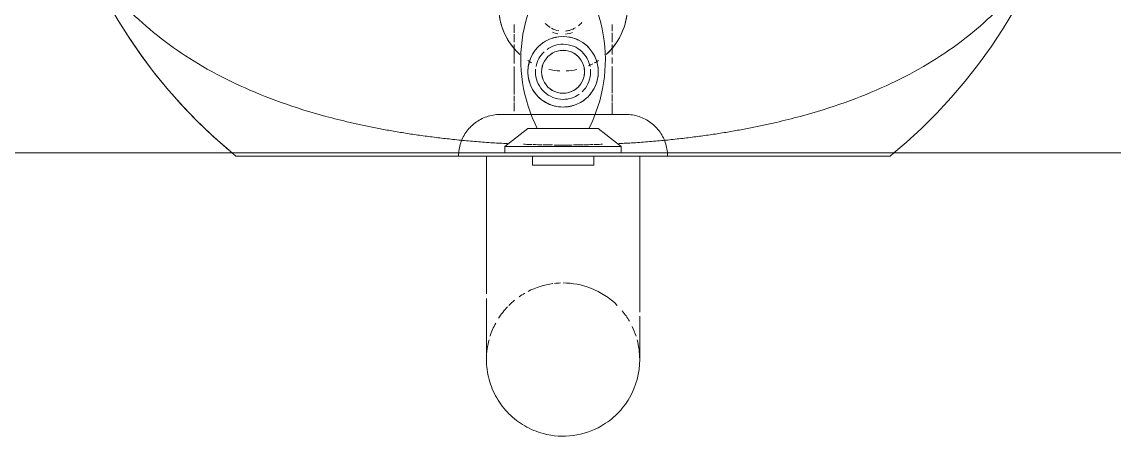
# Model space of a CAD drawing. Header units: millimetres. Extents: x -4000 to 187956, y -58990 to 162485.
# Drawn here: x 8082.4 to 8438.9, y 139007.3 to 139142.5 of the extents above; entities that cross this region are included whole.
import ezdxf

# ---------------------------------------------------------------- set-up
doc = ezdxf.new("R2010")
doc.units = ezdxf.units.MM
doc.layers.add('A-WALL', color=113, linetype='Continuous', lineweight=13)
doc.layers.add('P-SANR-FIXT', color=6, linetype='Continuous', lineweight=9)

# ---------------------------------------------------------------- blocks, each defined once
blk = doc.blocks.new('C307 - C307-V918-FFS - TANG 1')
at = {"layer": 'P-SANR-FIXT', "color": 252}
for p, q in [((-25, 23.85), (-25, 0)), ((25, 0), (25, 23.85)), ((-10, 2.97), (-10, 0)), ((-7.07, 2.97), (-10, 2.97)), ((10, 2.97), (-10, 2.97)), ((10, 2.97), (7.07, 2.97)), ((10, 0), (10, 2.97)), ((-106.75, 0), (-107.93, -1.01)), ((-106.75, 0), (-107.93, -1.01)), ((0, 0), (-18.98, 0)), ((-18.98, -3.15), (-13.42, -3.15)), ((18.98, 0), (0, 0)), ((13.42, -3.15), (15.58, -3.15)), ((15.78, -3.15), (18.98, -3.15)), ((107.96, -1.01), (106.75, 0)), ((107.95, -1.01), (106.75, 0)), ((-9.96, -9), (-8.13, -9)), ((-7.28, -9), (-5.96, -9)), ((-5.52, -9), (-2.95, -9)), ((-2.19, -9), (0, -9)), ((0, -9), (2.19, -9)), ((2.95, -9), (5.52, -9)), ((5.96, -9), (7.28, -9)), ((8.13, -9), (9.96, -9))]:
    blk.add_line(p, q, dxfattribs=at)
at = {"layer": 'P-SANR-FIXT', "color": 253}
for p, q in [((7.07, 2.97), (-7.07, 2.97)), ((-7.63, 0), (-13.42, 0)), ((-13.42, -3.15), (-4.7, -3.15)), ((-10, 0), (-7.07, 0)), ((-10, 0), (-7.07, 0)), ((-6.74, 0), (-3.38, 0)), ((-3.7, -3.15), (0, -3.15)), ((-2.59, 0), (4.31, 0)), ((0, -3.15), (13.42, -3.15)), ((5, 0), (8.58, 0)), ((7.07, 0), (8.58, 0)), ((13.42, 0), (7.63, 0)), ((8.66, 0), (10, 0)), ((8.66, 0), (10, 0)), ((-7.97, -9), (-6.26, -9)), ((-7.28, -9), (-5.96, -9)), ((-5.75, -9), (-2.98, -9)), ((-5.52, -9), (-2.95, -9)), ((-2.2, -9), (0, -9)), ((-2.19, -9), (0, -9)), ((0, -9), (2.19, -9)), ((0, -9), (2.2, -9)), ((2.95, -9), (5.52, -9)), ((2.98, -9), (5.75, -9)), ((5.96, -9), (7.28, -9)), ((6.26, -9), (7.97, -9)), ((-20.5, -13.58), (-20.75, -13.58)), ((-15.98, -13.58), (-15.98, -17.53)), ((-13.15, -13.58), (-15.98, -13.58)), ((-9.53, -13.58), (-11.3, -13.58)), ((11.3, -13.58), (9.73, -13.58)), ((15.98, -13.58), (13.15, -13.58)), ((20.65, -13.58), (20.5, -13.58)), ((15.98, -17.53), (15.98, -14.62)), ((-15.98, -17.83), (-15.98, -20.1)), ((-15.98, -20.5), (-15.98, -29.19)), ((15.98, -19.62), (15.98, -17.83)), ((15.98, -29.19), (15.98, -20.1)), ((-15.98, -30.2), (-15.98, -32.17)), ((15.98, -32.17), (15.98, -30.2)), ((-15.98, -33.13), (-15.98, -36.42)), ((15.98, -36.42), (15.98, -32.2))]:
    blk.add_line(p, q, dxfattribs=at)
at = {"layer": 'P-SANR-FIXT', "color": 254}
for p, q in [((-34.09, -0.15), (-34.09, 0)), ((-29.52, 0), (-34.09, 0)), ((-29.52, 0), (-34.09, 0)), ((-25.78, 0), (-29.34, 0)), ((-21.41, 0), (-29.34, 0)), ((-25, 0), (-24.15, 0)), ((-23.46, 0), (-21.65, 0)), ((-21.65, 0), (-20.87, 0)), ((-13.66, 0), (-21.16, 0)), ((-20.66, 0), (-17.68, 0)), ((-17.1, 0), (-13.49, 0)), ((-10.57, 0), (-13.66, 0)), ((-7.35, 0), (-10.37, 0)), ((-3.7, 0), (-7.26, 0)), ((-6.74, 0), (-3.38, 0)), ((0, 0), (-2.86, 0)), ((-2.59, 0), (4.31, 0)), ((4.7, 0), (0, 0)), ((5, 0), (7.07, 0)), ((7.63, 0), (5.47, 0)), ((8.82, 0), (7.35, 0)), ((13.66, 0), (8.86, 0)), ((13.49, 0), (14.8, 0)), ((14.85, 0), (13.66, 0)), ((17.04, 0), (15.52, 0)), ((15.52, 0), (17.1, 0)), ((29.34, 0), (17.04, 0)), ((17.68, 0), (20.66, 0)), ((21.65, 0), (23.46, 0)), ((24.15, 0), (25, 0)), ((29.34, 0), (25.78, 0)), ((34.09, 0), (29.52, 0)), ((34.09, 0), (29.52, 0)), ((33.7, -3.23), (33.56, -3.75)), ((-32.96, -5.42), (-33.17, -4.92)), ((33.22, -4.79), (33.02, -5.29)), ((-23.73, -13.2), (-24.26, -13.06)), ((-20.75, -13.58), (-21.05, -13.57)), ((-13.28, -13.58), (-15.98, -13.58)), ((-9.53, -13.58), (-11.3, -13.58)), ((-9.66, -13.58), (-8.93, -13.58)), ((-8.73, -13.58), (-9.47, -13.58)), ((-8.93, -13.58), (-8.19, -13.58)), ((-7.22, -13.58), (-7.98, -13.58)), ((-6.45, -13.58), (-7.22, -13.58)), ((-6.66, -13.58), (-5.88, -13.58)), ((-5.67, -13.58), (-6.45, -13.58)), ((-3.22, -13.58), (-5.9, -13.58)), ((-5.88, -13.58), (-5.09, -13.58)), ((-4.87, -13.58), (-5.67, -13.58)), ((-4.07, -13.58), (-4.87, -13.58)), ((-3.22, -13.58), (-4.63, -13.58)), ((-3.27, -13.58), (-4.07, -13.58)), ((-2.67, -13.58), (-1.86, -13.58)), ((-1.64, -13.58), (-2.45, -13.58)), ((-1.09, -13.58), (-2.43, -13.58)), ((-1.09, -13.58), (-2.43, -13.58)), ((-0.82, -13.58), (-1.64, -13.58)), ((0, -13.58), (-0.82, -13.58)), ((0.22, -13.58), (0, -13.58)), ((0, -13.58), (0.82, -13.58)), ((1.4, -13.58), (0, -13.58)), ((1.4, -13.58), (0, -13.58)), ((1.04, -13.58), (0.22, -13.58)), ((0.82, -13.58), (1.64, -13.58)), ((1.86, -13.58), (1.04, -13.58)), ((1.64, -13.58), (2.45, -13.58)), ((3.48, -13.58), (2.67, -13.58)), ((4.29, -13.58), (3.48, -13.58)), ((5.88, -13.58), (5.09, -13.58)), ((6.66, -13.58), (5.88, -13.58)), ((7.43, -13.58), (6.66, -13.58)), ((8.19, -13.58), (7.43, -13.58)), ((7.98, -13.58), (8.73, -13.58)), ((8.93, -13.58), (8.19, -13.58)), ((8.73, -13.58), (9.47, -13.58)), ((9.66, -13.58), (8.93, -13.58)), ((11.3, -13.58), (9.73, -13.58)), ((11.76, -13.58), (11.08, -13.58)), ((12.42, -13.58), (11.76, -13.58)), ((13.06, -13.58), (12.42, -13.58)), ((14.76, -13.58), (13.28, -13.58)), ((15.98, -13.58), (15.67, -13.58)), ((21.19, -13.57), (20.65, -13.58)), ((22.81, -13.39), (22.28, -13.47)), ((-15.98, -37.17), (-15.98, -40.17)), ((15.98, -39.83), (15.98, -37.17)), ((-15.98, -40.8), (-15.98, -42.91)), ((15.98, -42.91), (15.98, -40.17))]:
    blk.add_line(p, q, dxfattribs=at)
at = {"layer": 'P-SANR-FIXT', "color": 90}
for p, q in [((-25, 0), (-24.15, 0)), ((-22.4, 0), (-24.1, 0)), ((-23.46, 0), (-21.65, 0)), ((-21.65, 0), (-20.87, 0)), ((-17.82, 0), (-21.16, 0)), ((-20.66, 0), (-17.68, 0)), ((-17.1, 0), (-13.49, 0)), ((-13.66, 0), (-17.04, 0)), ((-10.57, 0), (-12.05, 0)), ((-11.8, 0), (-10.34, 0)), ((-11.8, 0), (-10.34, 0)), ((-7.35, 0), (-10.37, 0)), ((-10.14, 0), (-7.1, 0)), ((-10.14, 0), (-7.1, 0)), ((-5.76, 0), (-6.98, 0)), ((-5.35, 0), (-6.73, 0)), ((-6.47, 0), (-5.15, 0)), ((-6.47, 0), (-5.15, 0)), ((-3.51, 0), (-5.22, 0)), ((-3.51, 0), (-5.22, 0)), ((-5.02, 0), (-3.38, 0)), ((-5.02, 0), (-3.38, 0)), ((0, 0), (-2.71, 0)), ((0, 0), (-2.71, 0)), ((-2.61, 0), (0, 0)), ((-2.61, 0), (0, 0)), ((4.47, 0), (0, 0)), ((4.47, 0), (0, 0)), ((0, 0), (4.31, 0)), ((0, 0), (4.31, 0)), ((5.15, 0), (6.47, 0)), ((5.15, 0), (6.47, 0)), ((6.73, 0), (5.35, 0)), ((7.35, 0), (5.35, 0)), ((7.1, 0), (8.59, 0)), ((7.1, 0), (8.59, 0)), ((8.82, 0), (7.35, 0)), ((8.63, 0), (12.5, 0)), ((8.63, 0), (12.5, 0)), ((12.77, 0), (8.86, 0)), ((13.49, 0), (14.8, 0)), ((14.85, 0), (13.66, 0)), ((17.04, 0), (15.52, 0)), ((15.52, 0), (17.1, 0)), ((17.68, 0), (20.66, 0)), ((21.16, 0), (17.82, 0)), ((21.65, 0), (23.46, 0)), ((24.1, 0), (22.4, 0)), ((24.15, 0), (25, 0)), ((-7.98, -13.58), (-8.73, -13.58)), ((-2.45, -13.58), (-3.27, -13.58)), ((2.67, -13.58), (1.86, -13.58)), ((5.09, -13.58), (4.29, -13.58))]:
    blk.add_line(p, q, dxfattribs=at)
at = {"layer": 'P-SANR-FIXT', "color": 250}
for p, q in [((-18.98, -1.01), (-18.98, -3.15)), ((-18.98, -3.15), (-11.5, -9)), ((-18.98, -3.15), (0, -3.15)), ((0, -3.15), (18.98, -3.15)), ((11.5, -9), (18.98, -3.15)), ((18.98, -3.15), (18.98, -1.01)), ((-11.5, -9), (0, -9)), ((0, -9), (11.5, -9))]:
    blk.add_line(p, q, dxfattribs=at)
at = {"layer": 'P-SANR-FIXT', "color": 252, "flags": 128}
for points in [[(-25, 66.4), (-25, 66.36), (-25, 66.26), (-25, 66.09), (-25, 65.86), (-25, 65.55), (-25, 65.18), (-25, 64.74), (-25, 64.24), (-25, 63.67), (-25, 63.04), (-25, 62.35), (-25, 61.59), (-25, 60.78), (-25, 59.9), (-25, 58.97), (-25, 57.98), (-25, 56.94), (-25, 55.84), (-25, 54.69), (-25, 53.5), (-25, 52.25)], [(25, 46.45), (25, 47.88), (25, 49.26), (25, 50.61), (25, 51.91), (25, 53.16), (25, 54.37), (25, 55.53), (25, 56.65), (25, 57.7), (25, 58.71), (25, 59.65), (25, 60.54), (25, 61.38), (25, 62.15), (25, 62.86), (25, 63.51), (25, 64.09), (25, 64.61), (25, 65.07), (25, 65.46), (25, 65.78), (25, 66.04), (25, 66.22), (25, 66.34), (25, 66.4), (25, 66.4)], [(-25, 50.96), (-25, 49.63), (-25, 48.25), (-25, 46.84), (-25, 45.39), (-25, 43.91), (-25, 42.39), (-25, 40.84), (-25, 39.27), (-25, 37.67), (-25, 36.05), (-25, 34.41), (-25, 32.76), (-25, 31.09), (-25, 29.4), (-25, 27.71), (-25, 26.01), (-25, 24.31), (-25, 23.85)], [(25, 23.85), (25, 25.56), (25, 27.25), (25, 28.95), (25, 30.63), (25, 32.31), (25, 33.97), (25, 35.61), (25, 37.24), (25, 38.84), (25, 40.42), (25, 41.98), (25, 43.5), (25, 44.99)]]:
    blk.add_lwpolyline(points, dxfattribs=at)
at = {"layer": 'P-SANR-FIXT', "color": 250, "flags": 128}
for points in [[(-107.93, -1.01), (-111.96, -4.44), (-117.02, -9.11), (-121.91, -14), (-126.63, -19.11), (-131.17, -24.44), (-135.51, -29.97), (-139.64, -35.7), (-143.56, -41.62), (-147.25, -47.73)], [(-107.93, -1.01), (-111.96, -4.44), (-117.02, -9.11), (-121.91, -14), (-126.63, -19.11), (-131.17, -24.44), (-135.51, -29.97), (-139.64, -35.7), (-143.56, -41.62), (-147.25, -47.73), (-150.7, -54.01), (-153.91, -60.45), (-156.87, -67.05), (-159.56, -73.78), (-160.63, -76.71)], [(145.73, -45.15), (141.94, -39.12), (137.94, -33.28), (133.72, -27.63), (129.29, -22.18), (124.68, -16.94), (119.89, -11.92), (114.92, -7.13), (109.79, -2.55), (107.95, -1.01)], [(160.63, -76.71), (158.06, -69.92), (155.21, -63.26), (152.11, -56.75), (148.76, -50.4), (145.17, -44.22), (141.35, -38.22), (137.31, -32.4), (133.06, -26.78), (128.6, -21.37), (123.96, -16.17), (119.14, -11.18), (114.15, -6.41), (109, -1.88)], [(-11.2, -47.27), (-11.8, -45.38), (-12.32, -43.48), (-12.76, -41.55), (-13.13, -39.61), (-13.41, -37.65), (-13.62, -35.69), (-13.75, -33.71), (-13.8, -31.74), (-13.78, -29.76), (-13.67, -27.79), (-13.48, -25.82), (-13.22, -23.86), (-12.88, -21.91), (-12.46, -19.98), (-11.96, -18.07), (-11.38, -16.18), (-10.74, -14.31), (-10.01, -12.47), (-9.22, -10.66), (-8.41, -9)], [(8.41, -9), (9.27, -10.78), (10.06, -12.59), (10.78, -14.43), (11.42, -16.3), (11.99, -18.19), (12.48, -20.11), (12.9, -22.04), (13.24, -23.99), (13.5, -25.95), (13.68, -27.92), (13.78, -29.89), (13.8, -31.87), (13.75, -33.84), (13.61, -35.81), (13.4, -37.78), (13.11, -39.73), (12.73, -41.67), (12.29, -43.6), (11.76, -45.51), (11.16, -47.39)]]:
    blk.add_lwpolyline(points, dxfattribs=at)
at = {"layer": 'P-SANR-FIXT', "color": 254, "flags": 128}
for points in [[(-34.03, -1.23), (-34.07, -0.69), (-34.09, -0.15)], [(34.09, 0), (34.08, -0.54), (34.05, -1.09)], [(-9.47, -13.58), (-10.19, -13.58), (-10.89, -13.58), (-11.58, -13.58), (-12.24, -13.58), (-12.89, -13.58)], [(-8.19, -13.58), (-7.43, -13.58), (-6.66, -13.58)], [(-5.09, -13.58), (-4.29, -13.58), (-3.48, -13.58), (-2.67, -13.58)], [(-1.86, -13.58), (-1.04, -13.58), (-0.22, -13.58), (0, -13.58)], [(2.45, -13.58), (3.27, -13.58), (4.07, -13.58), (4.87, -13.58)], [(4.87, -13.58), (5.67, -13.58), (6.45, -13.58), (7.22, -13.58), (7.98, -13.58)], [(11.08, -13.58), (10.38, -13.58), (9.66, -13.58)]]:
    blk.add_lwpolyline(points, dxfattribs=at)
at = {"layer": 'P-SANR-FIXT', "color": 253, "flags": 128}
for points in [[(-33.17, -4.92), (-33.35, -4.41), (-33.52, -3.9), (-33.66, -3.37), (-33.79, -2.84), (-33.89, -2.31), (-33.97, -1.77), (-34.03, -1.23)], [(34.05, -1.09), (33.99, -1.63), (33.92, -2.16), (33.82, -2.7), (33.7, -3.23)], [(-24.26, -13.06), (-24.78, -12.9), (-25.29, -12.71), (-25.79, -12.51), (-26.29, -12.29), (-26.78, -12.05), (-27.25, -11.79), (-27.72, -11.51), (-28.17, -11.21), (-28.62, -10.9), (-29.05, -10.56), (-29.46, -10.21), (-29.86, -9.85), (-30.25, -9.46), (-30.62, -9.07), (-30.97, -8.66), (-31.31, -8.23), (-31.63, -7.79), (-31.94, -7.34), (-32.22, -6.88), (-32.49, -6.4), (-32.73, -5.92), (-32.96, -5.42)], [(33.02, -5.29), (32.79, -5.79), (32.55, -6.27), (32.29, -6.75), (32.01, -7.22), (31.72, -7.67), (31.4, -8.11), (31.07, -8.54), (30.72, -8.96), (30.35, -9.36), (29.97, -9.75), (29.57, -10.12), (29.16, -10.47), (28.73, -10.81), (28.3, -11.13), (27.84, -11.43), (27.38, -11.72), (26.91, -11.98), (26.42, -12.23), (25.93, -12.45), (25.43, -12.66), (24.92, -12.85), (24.4, -13.01), (23.88, -13.16), (23.35, -13.28), (22.81, -13.39)], [(33.56, -3.75), (33.4, -4.27), (33.22, -4.79)], [(-21.05, -13.57), (-21.59, -13.54), (-22.13, -13.49), (-22.67, -13.41), (-23.2, -13.31), (-23.73, -13.2)], [(-20.5, -13.58), (-20.49, -13.58), (-20.44, -13.58), (-20.36, -13.58), (-20.24, -13.58), (-20.1, -13.58), (-19.92, -13.58), (-19.71, -13.58), (-19.46, -13.58), (-19.19, -13.58), (-18.89, -13.58), (-18.55, -13.58), (-18.19, -13.58), (-17.79, -13.58), (-17.37, -13.58), (-16.92, -13.58), (-16.45, -13.58), (-15.94, -13.58), (-15.41, -13.58), (-14.86, -13.58), (-14.29, -13.58), (-13.69, -13.58), (-13.06, -13.58), (-12.42, -13.58), (-11.76, -13.58), (-11.08, -13.58), (-10.38, -13.58), (-9.66, -13.58)], [(-12.89, -13.58), (-13.52, -13.58), (-14.13, -13.58), (-14.71, -13.58), (-15.27, -13.58), (-15.8, -13.58), (-16.31, -13.58), (-16.8, -13.58), (-17.25, -13.58), (-17.68, -13.58), (-18.08, -13.58), (-18.46, -13.58), (-18.8, -13.58), (-19.11, -13.58), (-19.39, -13.58), (-19.64, -13.58), (-19.86, -13.58), (-20.05, -13.58), (-20.21, -13.58), (-20.33, -13.58), (-20.42, -13.58), (-20.48, -13.58), (-20.5, -13.58)], [(9.47, -13.58), (10.19, -13.58), (10.89, -13.58), (11.58, -13.58), (12.24, -13.58), (12.89, -13.58), (13.52, -13.58), (14.13, -13.58), (14.71, -13.58), (15.27, -13.58), (15.8, -13.58), (16.31, -13.58), (16.8, -13.58), (17.25, -13.58), (17.68, -13.58), (18.08, -13.58), (18.46, -13.58), (18.8, -13.58), (19.11, -13.58), (19.39, -13.58), (19.64, -13.58), (19.86, -13.58), (20.05, -13.58), (20.21, -13.58), (20.33, -13.58), (20.42, -13.58), (20.48, -13.58), (20.5, -13.58)], [(20.5, -13.58), (20.49, -13.58), (20.44, -13.58), (20.36, -13.58), (20.24, -13.58), (20.1, -13.58), (19.92, -13.58), (19.71, -13.58), (19.46, -13.58), (19.19, -13.58), (18.89, -13.58), (18.55, -13.58), (18.19, -13.58), (17.79, -13.58), (17.37, -13.58), (16.92, -13.58), (16.45, -13.58), (15.94, -13.58), (15.41, -13.58), (14.86, -13.58), (14.29, -13.58), (13.69, -13.58), (13.06, -13.58)], [(22.28, -13.47), (21.74, -13.53), (21.19, -13.57)]]:
    blk.add_lwpolyline(points, dxfattribs=at)
at = {"layer": 'P-SANR-FIXT', "color": 253}
for centre, radius, start, end in [((0, 66.4), 25, 75, 120), ((0, 66.4), 25, 45, 60), ((0, 66.4), 25, 135, 150), ((0, 66.4), 25, 15, 30), ((0, 66.4), 25, 187.6948, 195), ((0, 66.4), 25, 345, 352.0025), ((0, 66.4), 25, 197.7363, 205.5506), ((0, 66.4), 25, 331.6206, 342.3469), ((0, 66.4), 25, 210, 219.3802), ((0, 66.4), 25, 316.578, 327.3952), ((0, 66.4), 25, 225, 248.6957), ((0, 66.4), 25, 309.3481, 315), ((0, 66.4), 25, 248.9771, 270), ((0, 66.4), 25, 277.5937, 297.2398), ((0, 66.4), 25, 300, 304.8748), ((0, 66.4), 25, 271.8362, 276.5552), ((0, -27.5), 11.5, 119.3947, 132.3602), ((0, -27.5), 11.5, 92.9368, 114.3228), ((0, -27.5), 11.5, 76.1641, 90), ((0, -27.5), 11.5, 55.8822, 72.7285), ((0, -27.5), 11.5, 137.1748, 149.0167), ((0, -27.5), 7, 90, 150), ((0, -27.5), 7, 30, 90), ((0, -27.5), 11.5, 43.3993, 50.9225), ((0, -27.5), 11.5, 31.8641, 40.19), ((0, -27.5), 11.5, 150, 187.4689), ((0, -27.5), 11.5, 353.0201, 30), ((0, -48.75), 21, 92.8884, 102.2399), ((0, -48.75), 21, 77.0995, 87.1116), ((0, -27.5), 11.5, 188.8024, 210), ((0, -48.75), 21, 113.1077, 117.4486), ((0, -27.5), 7, 210, 270), ((0, -27.5), 7, 270, 330), ((0, -27.5), 11.5, 330, 351.197), ((0, -48.75), 21, 132.9654, 159.3466), ((0, -27.5), 11.5, 222.3492, 233.5957), ((0, -27.5), 11.5, 312.91, 319.9554), ((0, -48.75), 21, 20.6534, 47.0346), ((0, -27.5), 11.5, 243.579, 251.6598), ((0, -27.5), 11.5, 253.8911, 267.4031), ((0, -27.5), 11.5, 272.5969, 290.9213), ((0, -27.5), 11.5, 297.7185, 306.3602), ((0, -48.75), 21, 162, 173.5946), ((0, -48.75), 8, 95.865, 105), ((0, -48.75), 8, 61.8494, 71.323), ((0, -48.75), 21, 360, 18)]:
    blk.add_arc(centre, radius, start, end, dxfattribs=at)
at = {"layer": 'P-SANR-FIXT', "color": 252}
for centre, radius, start, end in [((0, 66.4), 25, 60, 75), ((0, 66.4), 25, 120, 135), ((0, 66.4), 25, 30, 45), ((0, 66.4), 25, 150, 180), ((0, 66.4), 25, 0, 15), ((0, 66.4), 25, 180, 187.6948), ((0, 66.4), 25, 352.0025, 0), ((0, -27.5), 9, 133.6949, 174.6435), ((0, -27.5), 9, 133.6949, 174.6435), ((0, -27.5), 9, 5.3565, 46.3051), ((0, -27.5), 9, 5.3565, 46.3051), ((0, -27.5), 7, 150, 210), ((0, -27.5), 7, 330, 30), ((0, -48.75), 21, 119.0464, 123.4129), ((0, -27.5), 9, 191.2475, 226.3051), ((0, -27.5), 9, 191.2475, 226.3051), ((0, -27.5), 9, 313.6949, 348.7518), ((0, -27.5), 9, 313.6949, 348.7518), ((0, -48.75), 21, 56.7591, 60.9536), ((0, -48.75), 9, 95.2451, 109.6459), ((0, -48.75), 9, 67.7717, 79.1782)]:
    blk.add_arc(centre, radius, start, end, dxfattribs=at)
at = {"layer": 'P-SANR-FIXT', "color": 250}
for centre, radius, start, end in [((0, -27.5), 11.5, 90, 270), ((0, -27.5), 11.5, 270, 90), ((0, -27.5), 7.02, 90, 270), ((0, -27.5), 9, 90, 125.5272), ((0, -27.5), 9, 90, 125.5272), ((0, -27.5), 9, 46.3051, 90), ((0, -27.5), 9, 46.3051, 90), ((0, -27.5), 7.02, 270, 90), ((0, -27.5), 9, 174.6435, 185.3565), ((0, -27.5), 9, 174.6435, 185.3565), ((0, -27.5), 9, 354.6435, 5.3565), ((0, -27.5), 9, 354.6435, 5.3565), ((0, -48.75), 21, 132.1711, 192.2617), ((0, -27.5), 9, 226.3051, 270), ((0, -27.5), 9, 226.3051, 270), ((0, -27.5), 9, 270, 305.5272), ((0, -27.5), 9, 270, 305.5272), ((0, -48.75), 21, 347.7346, 47.8301)]:
    blk.add_arc(centre, radius, start, end, dxfattribs=at)
at = {"layer": 'P-SANR-FIXT', "color": 254}
for radius, start, end in [(21, 92.9437, 102.2399), (21, 77.0995, 87.1116), (21, 119.0464, 123.4129), (21, 113.1077, 117.4486), (21, 56.7591, 60.9536), (8, 112.57, 120), (8, 105, 112.57)]:
    blk.add_arc((0, -48.75), radius, start, end, dxfattribs=at)
at = {"layer": 'P-SANR-FIXT', "color": 252}
for points in [[(-105.94, 0), (-106.68, 0), (-106.91, 0), (-106.64, 0)], [(-105.94, 0), (-106.68, 0), (-106.91, 0), (-106.64, 0)], [(106.64, 0), (106.91, 0), (106.68, 0), (105.94, 0)], [(106.64, 0), (106.91, 0), (106.68, 0), (105.94, 0)], [(-9.73, -3.76), (-8.76, -3.73), (-7.77, -3.7), (-6.78, -3.68)], [(-6.51, -3.68), (-5.49, -3.66), (-4.46, -3.64), (-3.43, -3.62)], [(-2.91, -3.61), (-2.42, -3.61), (-1.92, -3.6), (-1.43, -3.59)], [(1.43, -3.59), (1.92, -3.6), (2.42, -3.61), (2.91, -3.61)], [(3.43, -3.62), (4.46, -3.64), (5.49, -3.66), (6.51, -3.68)], [(6.78, -3.68), (7.77, -3.7), (8.76, -3.73), (9.73, -3.76)], [(-4.99, -42.5), (-5.41, -42.83), (-5.79, -43.2), (-6.13, -43.61)], [(-3.08, -41.37), (-3.4, -41.5), (-3.71, -41.65), (-4, -41.82)], [(3.78, -41.7), (3.03, -41.3), (2.22, -41.02), (1.39, -40.87)], [(5.83, -43.27), (5.35, -42.76), (4.81, -42.32), (4.21, -41.95)]]:
    blk.add_open_spline(points, degree=3, dxfattribs=at)
at = {"layer": 'P-SANR-FIXT', "color": 254}
for points, knots in [([(-106.26, 0), (-105.93, 0), (-104.89, 0), (-102.33, 0), (-99.97, 0), (-98.78, 0)], [-0.8557412, -0.8557412, -0.8557412, -0.8557412, -0.7916667, -0.7222222, -0.6666667, -0.6666667, -0.6666667, -0.6666667]), ([(-106.26, 0), (-105.93, 0), (-104.89, 0), (-102.33, 0), (-99.97, 0), (-98.78, 0)], [-0.8557412, -0.8557412, -0.8557412, -0.8557412, -0.7916667, -0.7222222, -0.6666667, -0.6666667, -0.6666667, -0.6666667]), ([(-98.7, 0), (-98.43, 0), (-96.76, 0), (-94.84, 0), (-93.05, 0)], [-0.66535108, -0.66535108, -0.66535108, -0.66535108, -0.65277778, -0.58936848, -0.58936848, -0.58936848, -0.58936848]), ([(-98.7, 0), (-98.43, 0), (-96.76, 0), (-94.84, 0), (-93.05, 0)], [-0.66535108, -0.66535108, -0.66535108, -0.66535108, -0.65277778, -0.58936848, -0.58936848, -0.58936848, -0.58936848]), ([(-91.86, 0), (-90.05, 0), (-86.95, 0), (-82.17, 0), (-78.32, 0), (-74.49, 0), (-70.74, 0), (-66.78, 0), (-62.64, 0), (-58.28, 0), (-53.71, 0), (-48.96, 0), (-44.06, 0), (-38.98, 0), (-31.94, 0), (-25.83, 0), (-21.47, 0), (-20.81, 0)], [-0.5754913, -0.5754913, -0.5754913, -0.5754913, -0.5138889, -0.4791667, -0.4444444, -0.4166667, -0.3888889, -0.3611111, -0.3333333, -0.3055556, -0.2777778, -0.25, -0.2222222, -0.1944444, -0.1666667, -0.1111111, -0.1011452, -0.1011452, -0.1011452, -0.1011452]), ([(-91.86, 0), (-90.05, 0), (-86.95, 0), (-82.17, 0), (-78.32, 0), (-74.49, 0), (-70.74, 0), (-66.78, 0), (-62.64, 0), (-58.28, 0), (-53.71, 0), (-48.96, 0), (-44.06, 0), (-38.98, 0), (-31.94, 0), (-25.83, 0), (-21.47, 0), (-20.81, 0)], [-0.5754913, -0.5754913, -0.5754913, -0.5754913, -0.5138889, -0.4791667, -0.4444444, -0.4166667, -0.3888889, -0.3611111, -0.3333333, -0.3055556, -0.2777778, -0.25, -0.2222222, -0.1944444, -0.1666667, -0.1111111, -0.1011452, -0.1011452, -0.1011452, -0.1011452]), ([(-13.61, 0), (-12.94, 0), (-11.89, 0), (-10.84, 0), (-10.46, 0)], [-0.06540021, -0.06540021, -0.06540021, -0.06540021, -0.05555556, -0.05001144, -0.05001144, -0.05001144, -0.05001144]), ([(-13.61, 0), (-12.94, 0), (-11.89, 0), (-10.84, 0), (-10.46, 0)], [-0.06540021, -0.06540021, -0.06540021, -0.06540021, -0.05555556, -0.05001144, -0.05001144, -0.05001144, -0.05001144]), ([(13.61, 0), (13.89, 0), (14.3, 0), (14.72, 0), (14.85, 0)], [-0.934628499, -0.934628499, -0.934628499, -0.934628499, -0.930555556, -0.928514428, -0.928514428, -0.928514428, -0.928514428]), ([(13.61, 0), (13.89, 0), (14.3, 0), (14.72, 0), (14.85, 0)], [-0.934628499, -0.934628499, -0.934628499, -0.934628499, -0.930555556, -0.928514428, -0.928514428, -0.928514428, -0.928514428]), ([(15.56, 0), (19.88, 0), (26.41, 0), (35.06, 0), (41.59, 0), (47.77, 0), (53.74, 0), (59.41, 0), (66.52, 0), (74.67, 0), (81.7, 0), (86.69, 0), (92.56, 0), (96.35, 0), (98.7, 0)], [-0.9250158, -0.9250158, -0.9250158, -0.9250158, -0.8611111, -0.8263889, -0.7916667, -0.7569444, -0.7222222, -0.6875, -0.6527778, -0.5833333, -0.5138889, -0.4791667, -0.4444444, -0.3346796, -0.3346796, -0.3346796, -0.3346796]), ([(15.56, 0), (19.88, 0), (26.41, 0), (35.06, 0), (41.59, 0), (47.77, 0), (53.74, 0), (59.41, 0), (66.52, 0), (74.67, 0), (81.7, 0), (86.69, 0), (92.56, 0), (96.35, 0), (98.7, 0)], [-0.9250158, -0.9250158, -0.9250158, -0.9250158, -0.8611111, -0.8263889, -0.7916667, -0.7569444, -0.7222222, -0.6875, -0.6527778, -0.5833333, -0.5138889, -0.4791667, -0.4444444, -0.3346796, -0.3346796, -0.3346796, -0.3346796]), ([(98.79, 0), (101.16, 0), (104.27, 0), (105.85, 0), (106.26, 0)], [-0.3333333, -0.3333333, -0.3333333, -0.3333333, -0.2222222, -0.144296, -0.144296, -0.144296, -0.144296])]:
    blk.add_open_spline(points, degree=3, knots=knots, dxfattribs=at)
at = {"layer": 'P-SANR-FIXT', "color": 252}
for points, knots in [([(-13.76, 0), (-14.4, 0), (-15.87, 0), (-18.13, 0), (-20.53, 0), (-22.88, 0), (-25.95, 0), (-29.66, 0), (-33.22, 0), (-35.99, 0), (-38.7, 0), (-41.98, 0), (-45.72, 0), (-49.3, 0), (-52.77, 0), (-56.11, 0), (-60.37, 0), (-71.42, 0), (-86.21, 0), (-99.72, 0), (-104.58, 0), (-105.94, 0)], [-0.9346148, -0.9346148, -0.9346148, -0.9346148, -0.925, -0.9125, -0.9, -0.8875, -0.875, -0.85, -0.825, -0.8125, -0.8, -0.775, -0.75, -0.725, -0.7, -0.675, -0.65, -0.6, -0.4, -0.2, 0, 0, 0, 0]), ([(-13.76, 0), (-14.4, 0), (-15.87, 0), (-18.13, 0), (-20.53, 0), (-22.88, 0), (-25.95, 0), (-29.66, 0), (-33.22, 0), (-35.99, 0), (-38.7, 0), (-41.98, 0), (-45.72, 0), (-49.3, 0), (-52.77, 0), (-56.11, 0), (-60.37, 0), (-71.42, 0), (-86.21, 0), (-99.72, 0), (-104.58, 0), (-105.94, 0)], [-0.9346148, -0.9346148, -0.9346148, -0.9346148, -0.925, -0.9125, -0.9, -0.8875, -0.875, -0.85, -0.825, -0.8125, -0.8, -0.775, -0.75, -0.725, -0.7, -0.675, -0.65, -0.6, -0.4, -0.2, 0, 0, 0, 0]), ([(105.94, 0), (104.58, 0), (99.72, 0), (86.21, 0), (71.42, 0), (60.37, 0), (56.11, 0), (52.77, 0), (49.3, 0), (45.72, 0), (42.6, 0), (40.01, 0), (38.02, 0), (35.99, 0), (33.22, 0), (29.66, 0), (25.95, 0), (22.88, 0), (20.53, 0), (18.13, 0), (15.87, 0), (14.4, 0), (13.76, 0)], [-1, -1, -1, -1, -0.8, -0.6, -0.4, -0.35, -0.325, -0.3, -0.275, -0.25, -0.225, -0.2125, -0.2, -0.1875, -0.175, -0.15, -0.125, -0.1125, -0.1, -0.0875, -0.075, -0.0653852, -0.0653852, -0.0653852, -0.0653852]), ([(105.94, 0), (104.58, 0), (99.72, 0), (86.21, 0), (71.42, 0), (60.37, 0), (56.11, 0), (52.77, 0), (49.3, 0), (45.72, 0), (42.6, 0), (40.01, 0), (38.02, 0), (35.99, 0), (33.22, 0), (29.66, 0), (25.95, 0), (22.88, 0), (20.53, 0), (18.13, 0), (15.87, 0), (14.4, 0), (13.76, 0)], [-1, -1, -1, -1, -0.8, -0.6, -0.4, -0.35, -0.325, -0.3, -0.275, -0.25, -0.225, -0.2125, -0.2, -0.1875, -0.175, -0.15, -0.125, -0.1125, -0.1, -0.0875, -0.075, -0.0653852, -0.0653852, -0.0653852, -0.0653852]), ([(-12.88, -3.85), (-12.52, -3.84), (-11.58, -3.81), (-10.63, -3.78), (-10.05, -3.76)], [-0.05480691, -0.05480691, -0.05480691, -0.05480691, -0.05, -0.04245581, -0.04245581, -0.04245581, -0.04245581]), ([(10.05, -3.76), (10.63, -3.78), (11.58, -3.81), (12.52, -3.84), (12.88, -3.85)], [-0.95754419, -0.95754419, -0.95754419, -0.95754419, -0.95, -0.94519309, -0.94519309, -0.94519309, -0.94519309])]:
    blk.add_open_spline(points, degree=3, knots=knots, dxfattribs=at)
at = {"layer": 'P-SANR-FIXT', "color": 254}
for points in [[(-20.59, 0), (-18.28, 0), (-15.96, 0), (-13.61, 0)], [(-20.59, 0), (-18.28, 0), (-15.96, 0), (-13.61, 0)], [(-10.26, 0), (-9.26, 0), (-8.25, 0), (-7.24, 0)], [(-10.26, 0), (-9.26, 0), (-8.25, 0), (-7.24, 0)], [(-5.41, 0), (-5.96, 0), (-6.5, 0), (-7.04, 0)], [(-5.41, 0), (-5.96, 0), (-6.5, 0), (-7.04, 0)], [(-3.56, 0), (-4.14, 0), (-4.71, 0), (-5.28, 0)], [(-3.56, 0), (-4.14, 0), (-4.71, 0), (-5.28, 0)], [(0, 0), (-0.93, 0), (-1.84, 0), (-2.76, 0)], [(0, 0), (-0.93, 0), (-1.84, 0), (-2.76, 0)], [(4.53, 0), (3.04, 0), (1.53, 0), (0, 0)], [(4.53, 0), (3.04, 0), (1.53, 0), (0, 0)], [(7.41, 0), (6.75, 0), (6.09, 0), (5.41, 0)], [(7.41, 0), (6.75, 0), (6.09, 0), (5.41, 0)], [(7.24, 0), (9.38, 0), (11.51, 0), (13.61, 0)], [(7.24, 0), (9.38, 0), (11.51, 0), (13.61, 0)], [(98.79, 0), (101.16, 0), (102.99, 0), (104.29, 0)], [(104.29, 0), (105.2, 0), (105.85, 0), (106.26, 0)]]:
    blk.add_open_spline(points, degree=3, dxfattribs=at)
at = {"layer": 'P-SANR-FIXT', "color": 253}
for points in [[(-10.64, 0), (-11.69, 0), (-12.73, 0), (-13.76, 0)], [(-10.64, 0), (-11.69, 0), (-12.73, 0), (-13.76, 0)], [(-7.41, 0), (-8.43, 0), (-9.44, 0), (-10.44, 0)], [(-7.41, 0), (-8.43, 0), (-9.44, 0), (-10.44, 0)], [(-1.43, -3.59), (-0.95, -3.59), (-0.48, -3.58), (0, -3.58)], [(0, -3.58), (0.48, -3.58), (0.95, -3.59), (1.43, -3.59)]]:
    blk.add_open_spline(points, degree=3, dxfattribs=at)
at = {"layer": 'P-SANR-FIXT', "color": 90}
for points in [[(-6.87, 0), (-6.34, 0), (-5.8, 0), (-5.27, 0)], [(-6.87, 0), (-6.34, 0), (-5.8, 0), (-5.27, 0)], [(-5.13, 0), (-4.58, 0), (-4.02, 0), (-3.45, 0)], [(-5.13, 0), (-4.58, 0), (-4.02, 0), (-3.45, 0)], [(-2.67, 0), (-1.78, 0), (-0.89, 0), (0, 0)], [(-2.67, 0), (-1.78, 0), (-0.89, 0), (0, 0)], [(0, 0), (1.48, 0), (2.94, 0), (4.4, 0)], [(0, 0), (1.48, 0), (2.94, 0), (4.4, 0)], [(5.27, 0), (5.93, 0), (6.58, 0), (7.24, 0)], [(5.27, 0), (5.93, 0), (6.58, 0), (7.24, 0)]]:
    blk.add_open_spline(points, degree=3, dxfattribs=at)
at = {"layer": 'P-SANR-FIXT', "color": 253}
blk.add_open_spline([(13.76, 0), (12.73, 0), (10.64, 0), (8.5, 0), (7.41, 0)], degree=3, knots=[-0.06538525, -0.06538525, -0.06538525, -0.06538525, -0.05, -0.03445572, -0.03445572, -0.03445572, -0.03445572], dxfattribs=at)
blk.add_open_spline([(13.76, 0), (12.73, 0), (10.64, 0), (8.5, 0), (7.41, 0)], degree=3, knots=[-0.06538525, -0.06538525, -0.06538525, -0.06538525, -0.05, -0.03445572, -0.03445572, -0.03445572, -0.03445572], dxfattribs=at)
at = {"layer": 'P-SANR-FIXT', "color": 250}
for points, knots in [([(-147.16, -53.55), (-141.72, -47.21), (-129.3, -35.81), (-110.04, -24.61), (-92.23, -17.39), (-80.04, -13.58), (-70.88, -11.27), (-65.45, -10.06), (-61.25, -9.2), (-56.94, -8.4), (-52.54, -7.63), (-48.75, -7.05), (-45.65, -6.61), (-43.28, -6.3), (-40.86, -6), (-37.6, -5.62), (-33.43, -5.17), (-28.27, -4.69), (-23.18, -4.33), (-19.75, -4.15), (-18.14, -4.07)], [-1, -1, -1, -1, -0.8, -0.6, -0.5, -0.4, -0.35, -0.325, -0.3, -0.275, -0.25, -0.225, -0.2125, -0.2, -0.1875, -0.175, -0.15, -0.125, -0.1, -0.07818, -0.07818, -0.07818, -0.07818]), ([(18.14, -4.07), (19.75, -4.15), (23.18, -4.33), (28.27, -4.69), (33.43, -5.17), (37.6, -5.62), (40.86, -6), (44.08, -6.4), (48, -6.93), (52.54, -7.63), (56.94, -8.4), (61.25, -9.2), (65.45, -10.06), (70.88, -11.27), (85.28, -14.9), (106.18, -22.37), (129.3, -35.81), (141.72, -47.21), (147.16, -53.55)], [-0.92182, -0.92182, -0.92182, -0.92182, -0.9, -0.875, -0.85, -0.825, -0.8125, -0.8, -0.775, -0.75, -0.725, -0.7, -0.675, -0.65, -0.6, -0.4, -0.2, 0, 0, 0, 0])]:
    blk.add_open_spline(points, degree=3, knots=knots, dxfattribs=at)
blk = doc.blocks.new('CMF2_NHAXUONG_A_rvt-1-FFS - TANG 1')
at = {"layer": 'A-WALL', "color": 50, "lineweight": 15}
for p, q in [((7835.08, 139099.69), (8677.66, 139099.7)), ((8248.48, 139099.69), (8246.71, 139099.69)), ((8253.01, 139099.69), (8251.27, 139099.69)), ((8256.85, 139099.69), (8255.37, 139099.69)), ((8261.25, 139099.69), (8259.05, 139099.69)), ((8262.7, 139099.69), (8261.32, 139099.69)), ((8264.34, 139099.69), (8263.07, 139099.69)), ((8268.1, 139099.69), (8266.83, 139099.69)), ((8271.96, 139099.69), (8270.19, 139099.69))]:
    blk.add_line(p, q, dxfattribs=at)
at = {"layer": 'A-WALL', "color": 35, "lineweight": 15}
for p, q in [((8151.43, 139099.69), (7835.08, 139099.69)), ((8677.66, 139099.7), (8366.67, 139099.69))]:
    blk.add_line(p, q, dxfattribs=at)
at = {"layer": 'A-WALL', "color": 71, "lineweight": 15}
for p, q in [((8154.86, 139099.69), (8152.16, 139099.69)), ((8159.1, 139099.69), (8154.88, 139099.69)), ((8165.48, 139099.69), (8160.07, 139099.69)), ((8173.48, 139099.69), (8166.45, 139099.69)), ((8182.4, 139099.69), (8174.48, 139099.69)), ((8192.71, 139099.69), (8182.88, 139099.69)), ((8194.18, 139099.69), (8192.79, 139099.69)), ((8206.36, 139099.69), (8195.43, 139099.69)), ((8220.19, 139099.69), (8208.94, 139099.69)), ((8225.18, 139099.69), (8222.31, 139099.69)), ((8295.79, 139099.69), (8292.93, 139099.69)), ((8310.28, 139099.69), (8297.91, 139099.69)), ((8322.66, 139099.69), (8311.73, 139099.69)), ((8325.31, 139099.69), (8323.92, 139099.69)), ((8335.22, 139099.69), (8325.39, 139099.69)), ((8343.61, 139099.69), (8335.7, 139099.69)), ((8350.66, 139099.69), (8344.62, 139099.69)), ((8358.03, 139099.69), (8352.62, 139099.69)), ((8363.21, 139099.69), (8359, 139099.69)), ((8365.94, 139099.69), (8363.24, 139099.69))]:
    blk.add_line(p, q, dxfattribs=at)
at = {"layer": 'A-WALL', "color": 255, "lineweight": 15}
for p, q in [((8226.76, 139099.69), (8225.18, 139099.69)), ((8228.76, 139099.69), (8227.26, 139099.69)), ((8231.26, 139099.69), (8230.04, 139099.69)), ((8234.61, 139099.69), (8231.46, 139099.69)), ((8238.37, 139099.69), (8235.31, 139099.69)), ((8243.22, 139099.69), (8239.43, 139099.69)), ((8277.71, 139099.69), (8275.74, 139099.69)), ((8281.79, 139099.69), (8279.8, 139099.69)), ((8286.83, 139099.69), (8283.48, 139099.69)), ((8290.96, 139099.69), (8289.5, 139099.69)), ((8292.93, 139099.69), (8291.33, 139099.69))]:
    blk.add_line(p, q, dxfattribs=at)
at = {"layer": 'P-SANR-FIXT', "color": 250, "lineweight": 9, "rotation": 180.0003356948516}
blk.add_blockref('C307 - C307-V918-FFS - TANG 1', (8259.05, 139098.68), dxfattribs=at)

msp = doc.modelspace()

# ---------------------------------------------------------------- block references
at = {"lineweight": 5}
msp.add_blockref('CMF2_NHAXUONG_A_rvt-1-FFS - TANG 1', (0, 0), dxfattribs=at)

doc.saveas('drawing.dxf')
